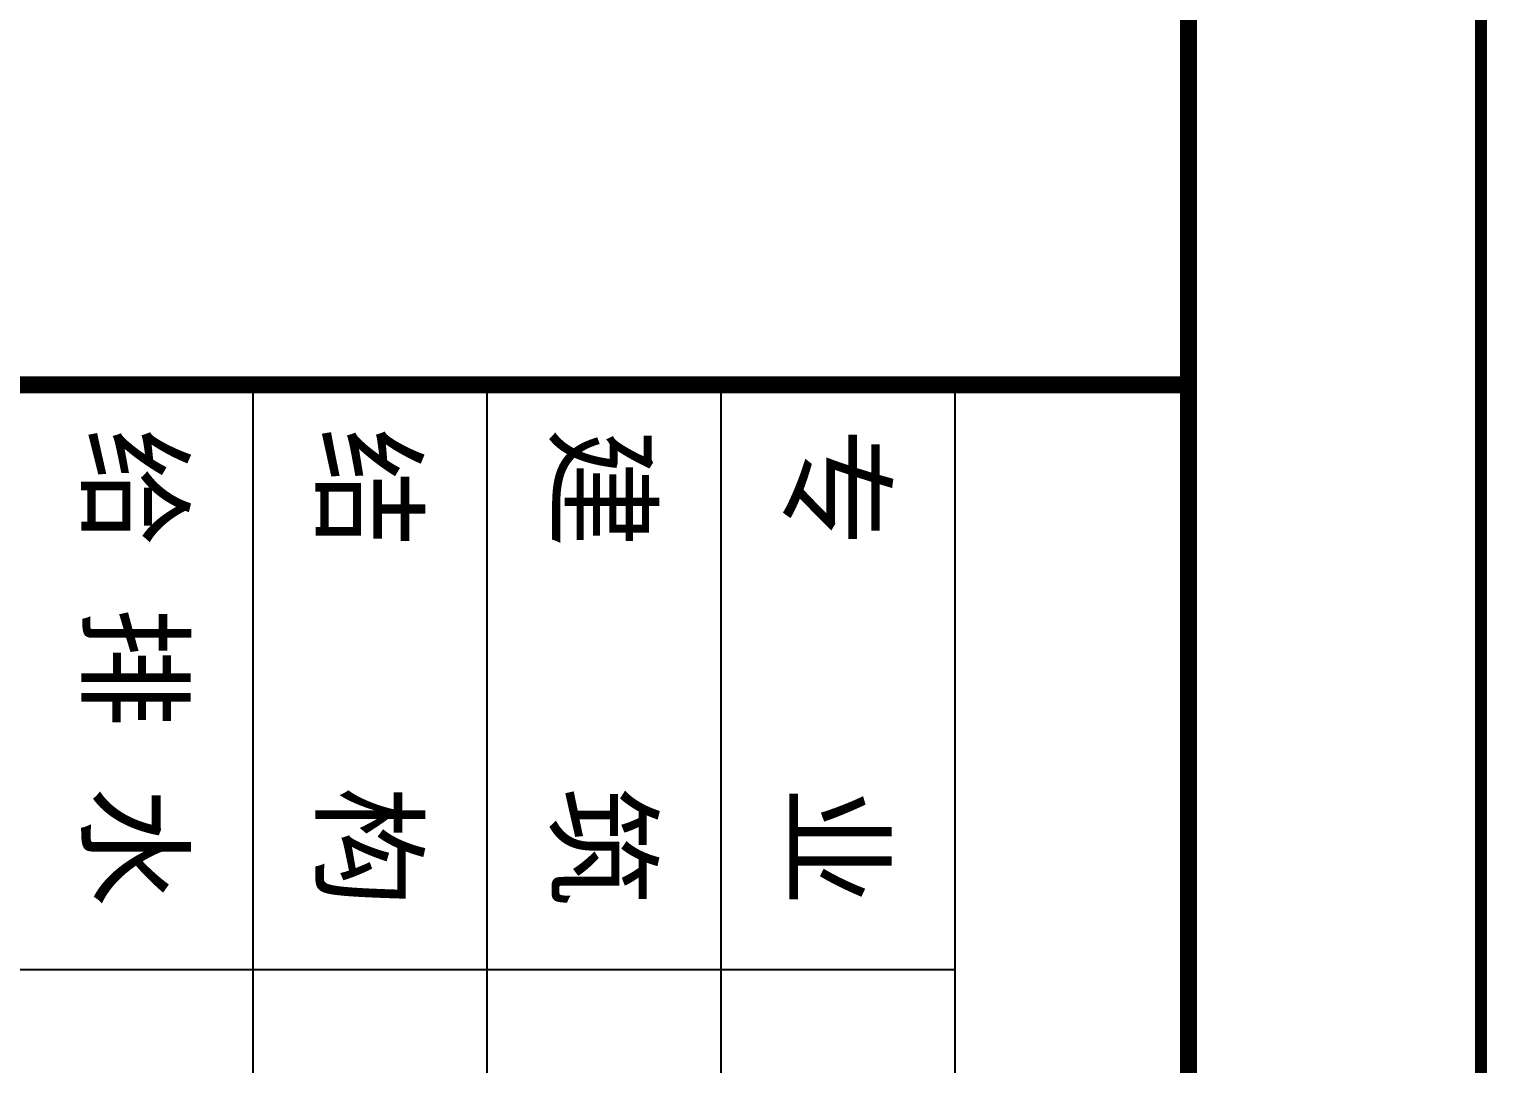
# Model space of a CAD drawing. Extents: x 447413 to 2975780, y -1432727 to 1301644.
# Drawn here: x 2372444 to 2379922, y 59719 to 65025 of the extents above; entities that cross this region are included whole.
import ezdxf

# ---------------------------------------------------------------- set-up
doc = ezdxf.new("R2010")
doc.units = 0
doc.header["$LTSCALE"] = 1000
doc.header["$MEASUREMENT"] = 0
doc.layers.add('图框', color=253, linetype='Continuous')
doc.styles.add('cx_biaoti', font='')
doc.styles.get('cx_biaoti').set_extended_font_data('SimSun')

# ---------------------------------------------------------------- blocks, each defined once
blk = doc.blocks.new('A$C6B0021A6')
at = {"layer": '图框', "color": 153}
for p, q in [((111420, 82320, -84000), (117920, 82320, -84000)), ((113420, 82320, -84000), (113420, 75920, -84000)), ((111420, 81520, -84000), (117920, 81520, -84000)), ((111420, 80720, -84000), (117920, 80720, -84000)), ((111420, 79920, -84000), (117920, 79920, -84000))]:
    blk.add_line(p, q, dxfattribs=at)
at = {"layer": '图框', "color": 2, "const_width": 40, "elevation": -84000}
blk.add_lwpolyline([(20, 84120), (118920, 84120), (118920, 20), (20, 20)], close=True, dxfattribs=at)
at = {"layer": '图框', "color": 153, "const_width": 58, "elevation": -84000}
for points in [[(111420, 1020), (2520, 1020), (2520, 83120), (111420, 83120)], [(111420, 83120), (117920, 83120), (117920, 1020), (111420, 1020)]]:
    blk.add_lwpolyline(points, close=True, dxfattribs=at)
at = {"layer": '图框', "color": 153, "style": 'cx_biaoti'}
for s, p in [('专    业', (111567.2, 81765.7, -84000)), ('建    筑', (111567.2, 80965.7, -84000)), ('结    构', (111567.2, 80165.7, -84000)), ('给 排 水', (111567.2, 79365.7, -84000))]:
    blk.add_text(s, height=300, dxfattribs=at).set_placement(p)

msp = doc.modelspace()

# ---------------------------------------------------------------- block references
at = {"xscale": 1.5, "yscale": 1.5, "zscale": 1.5, "rotation": 270}
msp.add_blockref('A$C6B0021A6', (2253712, 230330.5, 126000), dxfattribs=at)

doc.saveas('drawing.dxf')
